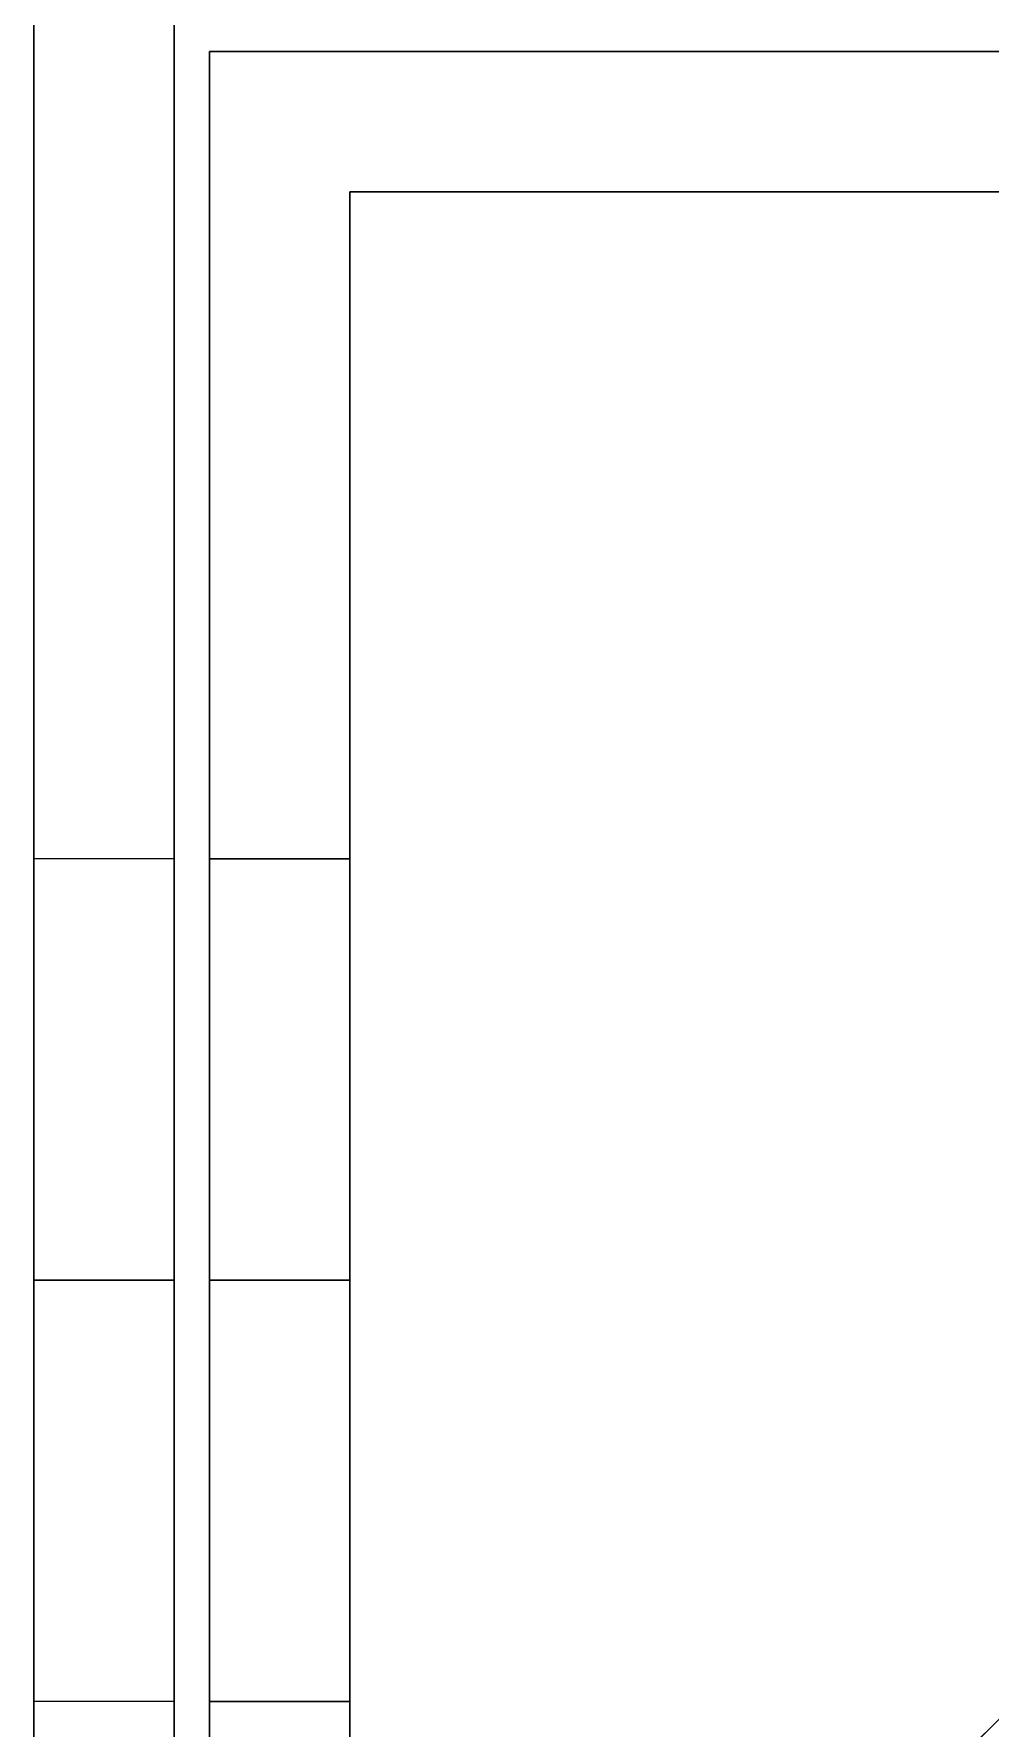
# Model space of a CAD drawing. Header units: millimetres. Extents: x -6529 to 809, y -8611 to 207.
# Drawn here: x -506.97 to -493.35, y -4997.58 to -4973.46 of the extents above; entities that cross this region are included whole.
import ezdxf

# ---------------------------------------------------------------- set-up
doc = ezdxf.new("R2010")
doc.units = ezdxf.units.MM
doc.header["$MEASUREMENT"] = 0
for name, color, linetype, true_color in [('gaten', 7, 'Continuous', 0x42ff2c), ('gaten$11mm', 7, 'Continuous', 0xff6a35), ('staal', 5, 'Continuous', 0x0000ff)]:
    doc.layers.add(name, color=color, linetype=linetype, true_color=true_color)

msp = doc.modelspace()

# ---------------------------------------------------------------- linework, layer by layer
at = {"layer": 'gaten'}
for p, q in [((-506.974, -4991.207, 1276), (-506.974, -4991.207, 1258)), ((-506.974, -4991.207, 1258), (-506.974, -4991.207, 1108)), ((-506.974, -4991.207, 1108), (-506.974, -4991.207, 958)), ((-506.974, -4991.207, 958), (-506.974, -4991.207, 808)), ((-506.974, -4991.207, 808), (-506.974, -4991.207, 658))]:
    msp.add_line(p, q, dxfattribs=at)
at = {"layer": 'gaten', "extrusion": (1, 0, 0)}
for centre in [(-4991.207, 1145.5, -506.974), (-4991.207, 1220.5, -506.974), (-4991.207, 995.5, -506.974), (-4991.207, 1070.5, -506.974), (-4991.207, 845.5, -506.974), (-4991.207, 920.5, -506.974), (-4991.207, 695.5, -506.974), (-4991.207, 770.5, -506.974)]:
    msp.add_circle(centre, 5, dxfattribs=at)
at = {"layer": 'gaten$11mm'}
msp.add_line((-506.974, -4991.707, 58), (-506.974, -4991.707, 40), dxfattribs=at)
at = {"layer": 'gaten$11mm', "extrusion": (1, 0, 0)}
for centre in [(-4991.207, 545.5, -506.974), (-4991.207, 620.5, -506.974), (-4991.207, 395.5, -506.974), (-4991.207, 470.5, -506.974), (-4991.207, 245.5, -506.974), (-4991.207, 320.5, -506.974), (-4991.207, 170.5, -506.974), (-4991.207, 95.5, -506.974)]:
    msp.add_circle(centre, 5.5, dxfattribs=at)
at = {"layer": 'staal'}
for p, q in [((-466.974, -4971.207), (-506.974, -5011.207, 40)), ((-506.974, -5011.207), (-466.974, -4971.207)), ((-506.974, -5011.207), (-466.974, -4971.207)), ((-506.974, -5011.207, 1276), (-466.974, -4971.207, 1276)), ((-504.974, -4985.207, 1145.5), (-506.974, -4985.207, 1145.5)), ((-504.974, -4985.207, 1220.5), (-506.974, -4985.207, 1220.5)), ((-504.974, -4985.207, 995.5), (-506.974, -4985.207, 995.5)), ((-504.974, -4985.207, 1070.5), (-506.974, -4985.207, 1070.5)), ((-504.974, -4985.207, 845.5), (-506.974, -4985.207, 845.5)), ((-504.974, -4985.207, 920.5), (-506.974, -4985.207, 920.5)), ((-504.974, -4985.207, 770.5), (-506.974, -4985.207, 770.5)), ((-504.974, -4985.207, 695.5), (-506.974, -4985.207, 695.5)), ((-504.974, -4985.207, 95.5), (-506.974, -4985.207, 95.5)), ((-504.974, -4985.207, 170.5), (-506.974, -4985.207, 170.5)), ((-504.974, -4985.207, 320.5), (-506.974, -4985.207, 320.5)), ((-504.974, -4985.207, 245.5), (-506.974, -4985.207, 245.5)), ((-504.974, -4985.207, 470.5), (-506.974, -4985.207, 470.5)), ((-504.974, -4985.207, 395.5), (-506.974, -4985.207, 395.5)), ((-504.974, -4985.207, 620.5), (-506.974, -4985.207, 620.5)), ((-504.974, -4985.207, 545.5), (-506.974, -4985.207, 545.5)), ((-504.474, -4985.207, 95.5), (-502.474, -4985.207, 95.5)), ((-504.474, -4985.207, 170.5), (-502.474, -4985.207, 170.5)), ((-502.474, -4985.207, 1220.5), (-504.474, -4985.207, 1220.5)), ((-502.474, -4985.207, 1145.5), (-504.474, -4985.207, 1145.5)), ((-502.474, -4985.207, 1371.5), (-504.474, -4985.207, 1371.5)), ((-502.474, -4985.207, 1446.5), (-504.474, -4985.207, 1446.5)), ((-506.974, -4991.207, 40), (-504.974, -4991.207, 40)), ((-506.974, -4991.207, 1276), (-504.974, -4991.207, 1276)), ((-504.974, -4991.207, 1139.5), (-506.974, -4991.207, 1139.5)), ((-504.974, -4991.207, 1151.5), (-506.974, -4991.207, 1151.5)), ((-504.974, -4991.207, 1214.5), (-506.974, -4991.207, 1214.5)), ((-504.974, -4991.207, 1226.5), (-506.974, -4991.207, 1226.5)), ((-504.974, -4991.207, 989.5), (-506.974, -4991.207, 989.5)), ((-504.974, -4991.207, 1001.5), (-506.974, -4991.207, 1001.5)), ((-504.974, -4991.207, 1064.5), (-506.974, -4991.207, 1064.5)), ((-504.974, -4991.207, 1076.5), (-506.974, -4991.207, 1076.5)), ((-504.974, -4991.207, 839.5), (-506.974, -4991.207, 839.5)), ((-504.974, -4991.207, 851.5), (-506.974, -4991.207, 851.5)), ((-504.974, -4991.207, 914.5), (-506.974, -4991.207, 914.5)), ((-504.974, -4991.207, 926.5), (-506.974, -4991.207, 926.5)), ((-504.974, -4991.207, 764.5), (-506.974, -4991.207, 764.5)), ((-504.974, -4991.207, 776.5), (-506.974, -4991.207, 776.5)), ((-504.974, -4991.207, 689.5), (-506.974, -4991.207, 689.5)), ((-504.974, -4991.207, 701.5), (-506.974, -4991.207, 701.5)), ((-504.974, -4991.207, 89.5), (-506.974, -4991.207, 89.5)), ((-504.974, -4991.207, 101.5), (-506.974, -4991.207, 101.5)), ((-504.974, -4991.207, 164.5), (-506.974, -4991.207, 164.5)), ((-504.974, -4991.207, 176.5), (-506.974, -4991.207, 176.5)), ((-504.974, -4991.207, 314.5), (-506.974, -4991.207, 314.5)), ((-504.974, -4991.207, 326.5), (-506.974, -4991.207, 326.5)), ((-504.974, -4991.207, 239.5), (-506.974, -4991.207, 239.5)), ((-504.974, -4991.207, 251.5), (-506.974, -4991.207, 251.5)), ((-504.974, -4991.207, 464.5), (-506.974, -4991.207, 464.5)), ((-504.974, -4991.207, 476.5), (-506.974, -4991.207, 476.5)), ((-504.974, -4991.207, 389.5), (-506.974, -4991.207, 389.5)), ((-504.974, -4991.207, 401.5), (-506.974, -4991.207, 401.5)), ((-504.974, -4991.207, 614.5), (-506.974, -4991.207, 614.5)), ((-504.974, -4991.207, 626.5), (-506.974, -4991.207, 626.5)), ((-504.974, -4991.207, 539.5), (-506.974, -4991.207, 539.5)), ((-504.974, -4991.207, 551.5), (-506.974, -4991.207, 551.5)), ((-504.474, -4991.207, 40), (-502.474, -4991.207, 40)), ((-504.474, -4991.207, 208), (-502.474, -4991.207, 208)), ((-504.474, -4991.207, 101.5), (-502.474, -4991.207, 101.5)), ((-504.474, -4991.207, 89.5), (-502.474, -4991.207, 89.5)), ((-504.474, -4991.207, 176.5), (-502.474, -4991.207, 176.5)), ((-504.474, -4991.207, 164.5), (-502.474, -4991.207, 164.5)), ((-502.474, -4991.207, 1276), (-504.474, -4991.207, 1276)), ((-502.474, -4991.207, 1108), (-504.474, -4991.207, 1108)), ((-502.474, -4991.207, 1214.5), (-504.474, -4991.207, 1214.5)), ((-502.474, -4991.207, 1226.5), (-504.474, -4991.207, 1226.5)), ((-502.474, -4991.207, 1139.5), (-504.474, -4991.207, 1139.5)), ((-502.474, -4991.207, 1151.5), (-504.474, -4991.207, 1151.5)), ((-502.474, -4991.207, 1316), (-504.474, -4991.207, 1316)), ((-502.474, -4991.207, 1484), (-504.474, -4991.207, 1484)), ((-502.474, -4991.207, 1377.5), (-504.474, -4991.207, 1377.5)), ((-502.474, -4991.207, 1365.5), (-504.474, -4991.207, 1365.5)), ((-502.474, -4991.207, 1452.5), (-504.474, -4991.207, 1452.5)), ((-502.474, -4991.207, 1440.5), (-504.474, -4991.207, 1440.5)), ((-504.974, -4997.207, 1145.5), (-506.974, -4997.207, 1145.5)), ((-504.974, -4997.207, 1220.5), (-506.974, -4997.207, 1220.5)), ((-504.974, -4997.207, 995.5), (-506.974, -4997.207, 995.5)), ((-504.974, -4997.207, 1070.5), (-506.974, -4997.207, 1070.5)), ((-504.974, -4997.207, 845.5), (-506.974, -4997.207, 845.5)), ((-504.974, -4997.207, 920.5), (-506.974, -4997.207, 920.5)), ((-504.974, -4997.207, 770.5), (-506.974, -4997.207, 770.5)), ((-504.974, -4997.207, 695.5), (-506.974, -4997.207, 695.5)), ((-504.974, -4997.207, 95.5), (-506.974, -4997.207, 95.5)), ((-504.974, -4997.207, 170.5), (-506.974, -4997.207, 170.5)), ((-504.974, -4997.207, 320.5), (-506.974, -4997.207, 320.5)), ((-504.974, -4997.207, 245.5), (-506.974, -4997.207, 245.5)), ((-504.974, -4997.207, 470.5), (-506.974, -4997.207, 470.5)), ((-504.974, -4997.207, 395.5), (-506.974, -4997.207, 395.5)), ((-504.974, -4997.207, 620.5), (-506.974, -4997.207, 620.5)), ((-504.974, -4997.207, 545.5), (-506.974, -4997.207, 545.5)), ((-504.474, -4997.207, 95.5), (-502.474, -4997.207, 95.5)), ((-504.474, -4997.207, 170.5), (-502.474, -4997.207, 170.5)), ((-502.474, -4997.207, 1220.5), (-504.474, -4997.207, 1220.5)), ((-502.474, -4997.207, 1145.5), (-504.474, -4997.207, 1145.5)), ((-502.474, -4997.207, 1371.5), (-504.474, -4997.207, 1371.5)), ((-502.474, -4997.207, 1446.5), (-504.474, -4997.207, 1446.5))]:
    msp.add_line(p, q, dxfattribs=at)
msp.add_lwpolyline([(-506.974, -3695.207), (809.026, -3695.207), (809.026, -5011.207), (-506.974, -5011.207)], close=True, dxfattribs=at)
for points in [[(-506.974, -3695.207), (-506.974, -4353.207), (-506.974, -5011.207)], [(-506.974, -3695.207, 40), (-506.974, -4353.207, 40), (-506.974, -5011.207, 40)], [(-506.974, -3695.207, 1276), (-506.974, -4353.207, 1276), (-506.974, -5011.207, 1276)], [(-506.974, -3695.207, 1316), (-506.974, -4353.207, 1316), (-506.974, -5011.207, 1316)], [(-504.974, -3697.207, 38), (-504.974, -4353.207, 38), (-504.974, -5009.207, 38)], [(-504.974, -3697.207, 2), (-504.974, -4353.207, 2), (-504.974, -5009.207, 2)], [(-504.974, -3697.207, 1314), (-504.974, -4353.207, 1314), (-504.974, -5009.207, 1314)], [(-504.974, -3697.207, 1278), (-504.974, -4353.207, 1278), (-504.974, -5009.207, 1278)], [(-506.974, -4921.707, 20), (-506.974, -4966.457, 20), (-506.974, -5011.207, 20)], [(-506.974, -4921.707, 1296), (-506.974, -4966.457, 1296), (-506.974, -5011.207, 1296)], [(-504.974, -4921.707, 20), (-504.974, -4965.457, 20), (-504.974, -5009.207, 20)], [(-504.974, -4921.707, 1296), (-504.974, -4965.457, 1296), (-504.974, -5009.207, 1296)], [(-506.974, -5011.207, 40), (-486.974, -4991.207, 40), (-466.974, -4971.207, 40)], [(-506.974, -5011.207, 40), (-486.974, -4991.207, 40), (-466.974, -4971.207, 40)], [(-506.974, -4971.207, 40), (-506.974, -4991.207, 40), (-506.974, -5011.207, 40)], [(-506.974, -4971.207, 1276), (-506.974, -4991.207, 1276), (-506.974, -5011.207, 1276)], [(-506.974, -4971.207, 658), (-506.974, -4991.207, 658), (-506.974, -5011.207, 658)], [(-506.974, -5011.207, 1276), (-486.974, -4991.207, 1276), (-466.974, -4971.207, 1276)], [(-466.974, -4971.207, 1316), (-486.974, -4991.207, 1316), (-506.974, -5011.207, 1316)], [(-506.974, -5011.207, 1316), (-486.974, -4991.207, 1316), (-466.974, -4971.207, 1316)], [(-468.974, -4973.207, 38), (-486.974, -4991.207, 38), (-504.974, -5009.207, 38)], [(-504.974, -5009.207, 2), (-486.974, -4991.207, 2), (-468.974, -4973.207, 2)], [(-468.974, -4973.207, 38), (-486.974, -4991.207, 38), (-504.974, -5009.207, 38)], [(-504.974, -5009.207, 2), (-486.974, -4991.207, 2), (-468.974, -4973.207, 2)], [(-504.974, -5009.207, 40), (-504.974, -4991.207, 40), (-504.974, -4973.207, 40)], [(-504.974, -5009.207, 1276), (-504.974, -4991.207, 1276), (-504.974, -4973.207, 1276)], [(-504.974, -5009.207, 658), (-504.974, -4991.207, 658), (-504.974, -4973.207, 658)], [(-504.974, -5009.207, 1314), (-486.974, -4991.207, 1314), (-468.974, -4973.207, 1314)], [(-468.974, -4973.207, 1278), (-486.974, -4991.207, 1278), (-504.974, -5009.207, 1278)], [(-468.974, -4973.207, 1314), (-486.974, -4991.207, 1314), (-504.974, -5009.207, 1314)], [(-504.974, -5009.207, 1278), (-486.974, -4991.207, 1278), (-468.974, -4973.207, 1278)], [(-469.474, -4973.707, 40), (-486.974, -4973.707, 40), (-504.474, -4973.707, 40)], [(-504.474, -4973.707, 40), (-504.474, -4973.707, 124), (-504.474, -4973.707, 208)], [(-469.474, -4973.707, 208), (-486.974, -4973.707, 208), (-504.474, -4973.707, 208)], [(-504.474, -4973.707, 40), (-504.474, -4991.207, 40), (-504.474, -5008.707, 40)], [(-504.474, -4973.707, 208), (-504.474, -4991.207, 208), (-504.474, -5008.707, 208)], [(-469.474, -4973.707, 124), (-486.974, -4973.707, 124), (-504.474, -4973.707, 124)], [(-504.474, -4973.707, 124), (-504.474, -4991.207, 124), (-504.474, -5008.707, 124)], [(-504.474, -5008.707, 1276), (-504.474, -4991.207, 1276), (-504.474, -4973.707, 1276)], [(-504.474, -4973.707, 1276), (-504.474, -4973.707, 1192), (-504.474, -4973.707, 1108)], [(-504.474, -5008.707, 1108), (-504.474, -4991.207, 1108), (-504.474, -4973.707, 1108)], [(-504.474, -4973.707, 1276), (-486.974, -4973.707, 1276), (-469.474, -4973.707, 1276)], [(-504.474, -4973.707, 1108), (-486.974, -4973.707, 1108), (-469.474, -4973.707, 1108)], [(-504.474, -5008.707, 1192), (-504.474, -4991.207, 1192), (-504.474, -4973.707, 1192)], [(-504.474, -4973.707, 1192), (-486.974, -4973.707, 1192), (-469.474, -4973.707, 1192)], [(-504.474, -5008.707, 1316), (-504.474, -4991.207, 1316), (-504.474, -4973.707, 1316)], [(-504.474, -4973.707, 1316), (-504.474, -4973.707, 1400), (-504.474, -4973.707, 1484)], [(-504.474, -5008.707, 1484), (-504.474, -4991.207, 1484), (-504.474, -4973.707, 1484)], [(-504.474, -4973.707, 1316), (-486.974, -4973.707, 1316), (-469.474, -4973.707, 1316)], [(-504.474, -4973.707, 1484), (-486.974, -4973.707, 1484), (-469.474, -4973.707, 1484)], [(-504.474, -5008.707, 1400), (-504.474, -4991.207, 1400), (-504.474, -4973.707, 1400)], [(-504.474, -4973.707, 1400), (-486.974, -4973.707, 1400), (-469.474, -4973.707, 1400)], [(-502.474, -5006.707, 40), (-502.474, -4991.207, 40), (-502.474, -4975.707, 40)], [(-502.474, -4975.707, 40), (-502.474, -4975.707, 124), (-502.474, -4975.707, 208)], [(-502.474, -5006.707, 208), (-502.474, -4991.207, 208), (-502.474, -4975.707, 208)], [(-502.474, -4975.707, 40), (-486.974, -4975.707, 40), (-471.474, -4975.707, 40)], [(-502.474, -4975.707, 208), (-486.974, -4975.707, 208), (-471.474, -4975.707, 208)], [(-502.474, -5006.707, 124), (-502.474, -4991.207, 124), (-502.474, -4975.707, 124)], [(-502.474, -4975.707, 124), (-486.974, -4975.707, 124), (-471.474, -4975.707, 124)], [(-471.474, -4975.707, 1276), (-486.974, -4975.707, 1276), (-502.474, -4975.707, 1276)], [(-502.474, -4975.707, 1276), (-502.474, -4975.707, 1192), (-502.474, -4975.707, 1108)], [(-471.474, -4975.707, 1108), (-486.974, -4975.707, 1108), (-502.474, -4975.707, 1108)], [(-502.474, -4975.707, 1276), (-502.474, -4991.207, 1276), (-502.474, -5006.707, 1276)], [(-502.474, -4975.707, 1108), (-502.474, -4991.207, 1108), (-502.474, -5006.707, 1108)], [(-471.474, -4975.707, 1192), (-486.974, -4975.707, 1192), (-502.474, -4975.707, 1192)], [(-502.474, -4975.707, 1192), (-502.474, -4991.207, 1192), (-502.474, -5006.707, 1192)], [(-471.474, -4975.707, 1316), (-486.974, -4975.707, 1316), (-502.474, -4975.707, 1316)], [(-502.474, -4975.707, 1316), (-502.474, -4975.707, 1400), (-502.474, -4975.707, 1484)], [(-471.474, -4975.707, 1484), (-486.974, -4975.707, 1484), (-502.474, -4975.707, 1484)], [(-502.474, -4975.707, 1316), (-502.474, -4991.207, 1316), (-502.474, -5006.707, 1316)], [(-502.474, -4975.707, 1484), (-502.474, -4991.207, 1484), (-502.474, -5006.707, 1484)], [(-471.474, -4975.707, 1400), (-486.974, -4975.707, 1400), (-502.474, -4975.707, 1400)], [(-502.474, -4975.707, 1400), (-502.474, -4991.207, 1400), (-502.474, -5006.707, 1400)], [(-506.974, -4991.207, 40), (-506.974, -4991.207, 64.75), (-506.974, -4991.207, 89.5)], [(-506.974, -4991.207, 101.5), (-506.974, -4991.207, 133), (-506.974, -4991.207, 164.5)], [(-506.974, -4991.207, 176.5), (-506.974, -4991.207, 208), (-506.974, -4991.207, 239.5)], [(-506.974, -4991.207, 251.5), (-506.974, -4991.207, 283), (-506.974, -4991.207, 314.5)], [(-506.974, -4991.207, 326.5), (-506.974, -4991.207, 358), (-506.974, -4991.207, 389.5)], [(-506.974, -4991.207, 401.5), (-506.974, -4991.207, 433), (-506.974, -4991.207, 464.5)], [(-506.974, -4991.207, 476.5), (-506.974, -4991.207, 508), (-506.974, -4991.207, 539.5)], [(-506.974, -4991.207, 551.5), (-506.974, -4991.207, 583), (-506.974, -4991.207, 614.5)], [(-506.974, -4991.207, 626.5), (-506.974, -4991.207, 658), (-506.974, -4991.207, 689.5)], [(-506.974, -4991.207, 701.5), (-506.974, -4991.207, 733), (-506.974, -4991.207, 764.5)], [(-506.974, -4991.207, 776.5), (-506.974, -4991.207, 808), (-506.974, -4991.207, 839.5)], [(-506.974, -4991.207, 851.5), (-506.974, -4991.207, 883), (-506.974, -4991.207, 914.5)], [(-506.974, -4991.207, 926.5), (-506.974, -4991.207, 958), (-506.974, -4991.207, 989.5)], [(-506.974, -4991.207, 1001.5), (-506.974, -4991.207, 1033), (-506.974, -4991.207, 1064.5)], [(-506.974, -4991.207, 1076.5), (-506.974, -4991.207, 1108), (-506.974, -4991.207, 1139.5)], [(-506.974, -4991.207, 1151.5), (-506.974, -4991.207, 1183), (-506.974, -4991.207, 1214.5)], [(-506.974, -4991.207, 1226.5), (-506.974, -4991.207, 1251.25), (-506.974, -4991.207, 1276)], [(-504.974, -4991.207, 40), (-504.974, -4991.207, 64.75), (-504.974, -4991.207, 89.5)], [(-504.974, -4991.207, 101.5), (-504.974, -4991.207, 133), (-504.974, -4991.207, 164.5)], [(-504.974, -4991.207, 176.5), (-504.974, -4991.207, 208), (-504.974, -4991.207, 239.5)], [(-504.974, -4991.207, 251.5), (-504.974, -4991.207, 283), (-504.974, -4991.207, 314.5)], [(-504.974, -4991.207, 326.5), (-504.974, -4991.207, 358), (-504.974, -4991.207, 389.5)], [(-504.974, -4991.207, 401.5), (-504.974, -4991.207, 433), (-504.974, -4991.207, 464.5)], [(-504.974, -4991.207, 476.5), (-504.974, -4991.207, 508), (-504.974, -4991.207, 539.5)], [(-504.974, -4991.207, 551.5), (-504.974, -4991.207, 583), (-504.974, -4991.207, 614.5)], [(-504.974, -4991.207, 626.5), (-504.974, -4991.207, 658), (-504.974, -4991.207, 689.5)], [(-504.974, -4991.207, 701.5), (-504.974, -4991.207, 733), (-504.974, -4991.207, 764.5)], [(-504.974, -4991.207, 776.5), (-504.974, -4991.207, 808), (-504.974, -4991.207, 839.5)], [(-504.974, -4991.207, 851.5), (-504.974, -4991.207, 883), (-504.974, -4991.207, 914.5)], [(-504.974, -4991.207, 926.5), (-504.974, -4991.207, 958), (-504.974, -4991.207, 989.5)], [(-504.974, -4991.207, 1001.5), (-504.974, -4991.207, 1033), (-504.974, -4991.207, 1064.5)], [(-504.974, -4991.207, 1076.5), (-504.974, -4991.207, 1108), (-504.974, -4991.207, 1139.5)], [(-504.974, -4991.207, 1151.5), (-504.974, -4991.207, 1183), (-504.974, -4991.207, 1214.5)], [(-504.974, -4991.207, 1226.5), (-504.974, -4991.207, 1251.25), (-504.974, -4991.207, 1276)], [(-504.474, -4991.207, 40), (-504.474, -4991.207, 64.75), (-504.474, -4991.207, 89.5)], [(-504.474, -4991.207, 101.5), (-504.474, -4991.207, 133), (-504.474, -4991.207, 164.5)], [(-504.474, -4991.207, 176.5), (-504.474, -4991.207, 192.25), (-504.474, -4991.207, 208)], [(-504.474, -4991.207, 1276), (-504.474, -4991.207, 1251.25), (-504.474, -4991.207, 1226.5)], [(-504.474, -4991.207, 1214.5), (-504.474, -4991.207, 1183), (-504.474, -4991.207, 1151.5)], [(-504.474, -4991.207, 1139.5), (-504.474, -4991.207, 1123.75), (-504.474, -4991.207, 1108)], [(-504.474, -4991.207, 1316), (-504.474, -4991.207, 1340.75), (-504.474, -4991.207, 1365.5)], [(-504.474, -4991.207, 1377.5), (-504.474, -4991.207, 1409), (-504.474, -4991.207, 1440.5)], [(-504.474, -4991.207, 1452.5), (-504.474, -4991.207, 1468.25), (-504.474, -4991.207, 1484)], [(-502.474, -4991.207, 40), (-502.474, -4991.207, 64.75), (-502.474, -4991.207, 89.5)], [(-502.474, -4991.207, 101.5), (-502.474, -4991.207, 133), (-502.474, -4991.207, 164.5)], [(-502.474, -4991.207, 176.5), (-502.474, -4991.207, 192.25), (-502.474, -4991.207, 208)], [(-502.474, -4991.207, 1276), (-502.474, -4991.207, 1251.25), (-502.474, -4991.207, 1226.5)], [(-502.474, -4991.207, 1214.5), (-502.474, -4991.207, 1183), (-502.474, -4991.207, 1151.5)], [(-502.474, -4991.207, 1139.5), (-502.474, -4991.207, 1123.75), (-502.474, -4991.207, 1108)], [(-502.474, -4991.207, 1316), (-502.474, -4991.207, 1340.75), (-502.474, -4991.207, 1365.5)], [(-502.474, -4991.207, 1377.5), (-502.474, -4991.207, 1409), (-502.474, -4991.207, 1440.5)], [(-502.474, -4991.207, 1452.5), (-502.474, -4991.207, 1468.25), (-502.474, -4991.207, 1484)]]:
    msp.add_open_spline(points, degree=2, dxfattribs=at)
for points, weights, knots in [([(-506.974, -4985.207, 1145.5), (-506.974, -4985.207, 1151.5), (-506.974, -4991.207, 1151.5), (-506.974, -4997.207, 1151.5), (-506.974, -4997.207, 1145.5), (-506.974, -4997.207, 1139.5), (-506.974, -4991.207, 1139.5), (-506.974, -4985.207, 1139.5), (-506.974, -4985.207, 1145.5)], [1, 0.707106781187, 1, 0.707106781187, 1, 0.707106781187, 1, 0.707106781187, 1], [0, 0, 0, 7.853982, 7.853982, 15.707963, 15.707963, 23.561945, 23.561945, 31.415927, 31.415927, 31.415927]), ([(-506.974, -4985.207, 1220.5), (-506.974, -4985.207, 1226.5), (-506.974, -4991.207, 1226.5), (-506.974, -4997.207, 1226.5), (-506.974, -4997.207, 1220.5), (-506.974, -4997.207, 1214.5), (-506.974, -4991.207, 1214.5), (-506.974, -4985.207, 1214.5), (-506.974, -4985.207, 1220.5)], [1, 0.707106781187, 1, 0.707106781187, 1, 0.707106781187, 1, 0.707106781187, 1], [0, 0, 0, 7.853982, 7.853982, 15.707963, 15.707963, 23.561945, 23.561945, 31.415927, 31.415927, 31.415927]), ([(-506.974, -4985.207, 995.5), (-506.974, -4985.207, 1001.5), (-506.974, -4991.207, 1001.5), (-506.974, -4997.207, 1001.5), (-506.974, -4997.207, 995.5), (-506.974, -4997.207, 989.5), (-506.974, -4991.207, 989.5), (-506.974, -4985.207, 989.5), (-506.974, -4985.207, 995.5)], [1, 0.707106781187, 1, 0.707106781187, 1, 0.707106781187, 1, 0.707106781187, 1], [0, 0, 0, 7.853982, 7.853982, 15.707963, 15.707963, 23.561945, 23.561945, 31.415927, 31.415927, 31.415927]), ([(-506.974, -4985.207, 1070.5), (-506.974, -4985.207, 1076.5), (-506.974, -4991.207, 1076.5), (-506.974, -4997.207, 1076.5), (-506.974, -4997.207, 1070.5), (-506.974, -4997.207, 1064.5), (-506.974, -4991.207, 1064.5), (-506.974, -4985.207, 1064.5), (-506.974, -4985.207, 1070.5)], [1, 0.707106781187, 1, 0.707106781187, 1, 0.707106781187, 1, 0.707106781187, 1], [0, 0, 0, 7.853982, 7.853982, 15.707963, 15.707963, 23.561945, 23.561945, 31.415927, 31.415927, 31.415927]), ([(-506.974, -4985.207, 845.5), (-506.974, -4985.207, 851.5), (-506.974, -4991.207, 851.5), (-506.974, -4997.207, 851.5), (-506.974, -4997.207, 845.5), (-506.974, -4997.207, 839.5), (-506.974, -4991.207, 839.5), (-506.974, -4985.207, 839.5), (-506.974, -4985.207, 845.5)], [0.999999860338, 0.707106851018, 1, 0.707106781187, 1, 0.707106781187, 1, 0.707106781187, 1], [0, 0, 0, 7.85398, 7.85398, 15.707962, 15.707962, 23.561944, 23.561944, 31.415927, 31.415927, 31.415927]), ([(-506.974, -4985.207, 920.5), (-506.974, -4985.207, 926.5), (-506.974, -4991.207, 926.5), (-506.974, -4997.207, 926.5), (-506.974, -4997.207, 920.5), (-506.974, -4997.207, 914.5), (-506.974, -4991.207, 914.5), (-506.974, -4985.207, 914.5), (-506.974, -4985.207, 920.5)], [1, 0.707106781187, 1, 0.707106781187, 1, 0.707106781187, 1, 0.707106781187, 1], [0, 0, 0, 7.853982, 7.853982, 15.707963, 15.707963, 23.561945, 23.561945, 31.415927, 31.415927, 31.415927]), ([(-506.974, -4985.207, 770.5), (-506.974, -4985.207, 776.5), (-506.974, -4991.207, 776.5), (-506.974, -4997.207, 776.5), (-506.974, -4997.207, 770.5), (-506.974, -4997.207, 764.5), (-506.974, -4991.207, 764.5), (-506.974, -4985.207, 764.5), (-506.974, -4985.207, 770.5)], [1, 0.707106781187, 1, 0.707106781187, 1, 0.707106781187, 1, 0.707106781187, 1], [0, 0, 0, 7.853982, 7.853982, 15.707963, 15.707963, 23.561945, 23.561945, 31.415927, 31.415927, 31.415927]), ([(-506.974, -4985.207, 695.5), (-506.974, -4985.207, 701.5), (-506.974, -4991.207, 701.5), (-506.974, -4997.207, 701.5), (-506.974, -4997.207, 695.5), (-506.974, -4997.207, 689.5), (-506.974, -4991.207, 689.5), (-506.974, -4985.207, 689.5), (-506.974, -4985.207, 695.5)], [1, 0.707106781187, 1, 0.707106781187, 1, 0.707106781187, 1, 0.707106781187, 1], [0, 0, 0, 7.853982, 7.853982, 15.707963, 15.707963, 23.561945, 23.561945, 31.415927, 31.415927, 31.415927]), ([(-506.974, -4985.207, 95.5), (-506.974, -4985.207, 101.5), (-506.974, -4991.207, 101.5), (-506.974, -4997.207, 101.5), (-506.974, -4997.207, 95.5), (-506.974, -4997.207, 89.5), (-506.974, -4991.207, 89.5), (-506.974, -4985.207, 89.5), (-506.974, -4985.207, 95.5)], [1, 0.707106781187, 1, 0.707106781187, 1, 0.707106781187, 1, 0.707106781187, 1], [0, 0, 0, 7.853982, 7.853982, 15.707963, 15.707963, 23.561945, 23.561945, 31.415927, 31.415927, 31.415927]), ([(-506.974, -4985.207, 170.5), (-506.974, -4985.207, 176.5), (-506.974, -4991.207, 176.5), (-506.974, -4997.207, 176.5), (-506.974, -4997.207, 170.5), (-506.974, -4997.207, 164.5), (-506.974, -4991.207, 164.5), (-506.974, -4985.207, 164.5), (-506.974, -4985.207, 170.5)], [1, 0.707106781187, 1, 0.707106781187, 1, 0.707106781187, 1, 0.707106781187, 1], [0, 0, 0, 7.853982, 7.853982, 15.707963, 15.707963, 23.561945, 23.561945, 31.415927, 31.415927, 31.415927]), ([(-506.974, -4985.207, 320.5), (-506.974, -4985.207, 326.5), (-506.974, -4991.207, 326.5), (-506.974, -4997.207, 326.5), (-506.974, -4997.207, 320.5), (-506.974, -4997.207, 314.5), (-506.974, -4991.207, 314.5), (-506.974, -4985.207, 314.5), (-506.974, -4985.207, 320.5)], [1, 0.707106781187, 1, 0.707106781187, 1, 0.707106781187, 1, 0.707106781187, 1], [0, 0, 0, 7.853982, 7.853982, 15.707963, 15.707963, 23.561945, 23.561945, 31.415927, 31.415927, 31.415927]), ([(-506.974, -4985.207, 245.5), (-506.974, -4985.207, 251.5), (-506.974, -4991.207, 251.5), (-506.974, -4997.207, 251.5), (-506.974, -4997.207, 245.5), (-506.974, -4997.207, 239.5), (-506.974, -4991.207, 239.5), (-506.974, -4985.207, 239.5), (-506.974, -4985.207, 245.5)], [0.999999860338, 0.707106851018, 1, 0.707106781187, 1, 0.707106781187, 1, 0.707106781187, 1], [0, 0, 0, 7.85398, 7.85398, 15.707962, 15.707962, 23.561944, 23.561944, 31.415927, 31.415927, 31.415927]), ([(-506.974, -4985.207, 470.5), (-506.974, -4985.207, 476.5), (-506.974, -4991.207, 476.5), (-506.974, -4997.207, 476.5), (-506.974, -4997.207, 470.5), (-506.974, -4997.207, 464.5), (-506.974, -4991.207, 464.5), (-506.974, -4985.207, 464.5), (-506.974, -4985.207, 470.5)], [0.999999860338, 0.707106851018, 1, 0.707106781187, 1, 0.707106781187, 1, 0.707106781187, 1], [0, 0, 0, 7.85398, 7.85398, 15.707962, 15.707962, 23.561944, 23.561944, 31.415927, 31.415927, 31.415927]), ([(-506.974, -4985.207, 395.5), (-506.974, -4985.207, 401.5), (-506.974, -4991.207, 401.5), (-506.974, -4997.207, 401.5), (-506.974, -4997.207, 395.5), (-506.974, -4997.207, 389.5), (-506.974, -4991.207, 389.5), (-506.974, -4985.207, 389.5), (-506.974, -4985.207, 395.5)], [1, 0.707106781187, 1, 0.707106781187, 1, 0.707106781187, 1, 0.707106781187, 1], [0, 0, 0, 7.853982, 7.853982, 15.707963, 15.707963, 23.561945, 23.561945, 31.415927, 31.415927, 31.415927]), ([(-506.974, -4985.207, 620.5), (-506.974, -4985.207, 626.5), (-506.974, -4991.207, 626.5), (-506.974, -4997.207, 626.5), (-506.974, -4997.207, 620.5), (-506.974, -4997.207, 614.5), (-506.974, -4991.207, 614.5), (-506.974, -4985.207, 614.5), (-506.974, -4985.207, 620.5)], [1, 0.707106781187, 1, 0.707106781187, 1, 0.707106781187, 1, 0.707106781187, 1], [0, 0, 0, 7.853982, 7.853982, 15.707963, 15.707963, 23.561945, 23.561945, 31.415927, 31.415927, 31.415927]), ([(-506.974, -4985.207, 545.5), (-506.974, -4985.207, 551.5), (-506.974, -4991.207, 551.5), (-506.974, -4997.207, 551.5), (-506.974, -4997.207, 545.5), (-506.974, -4997.207, 539.5), (-506.974, -4991.207, 539.5), (-506.974, -4985.207, 539.5), (-506.974, -4985.207, 545.5)], [1, 0.707106781187, 1, 0.707106781187, 1, 0.707106781187, 1, 0.707106781187, 1], [0, 0, 0, 7.853982, 7.853982, 15.707963, 15.707963, 23.561945, 23.561945, 31.415927, 31.415927, 31.415927]), ([(-506.974, -4985.207, 95.5), (-506.974, -4985.207, 89.5), (-506.974, -4991.207, 89.5), (-506.974, -4997.207, 89.5), (-506.974, -4997.207, 95.5)], [1, 0.707106781187, 1, 0.707106781187, 1], [-31.415927, -31.415927, -31.415927, -23.561945, -23.561945, -15.707963, -15.707963, -15.707963]), ([(-506.974, -4985.207, 170.5), (-506.974, -4985.207, 164.5), (-506.974, -4991.207, 164.5), (-506.974, -4997.207, 164.5), (-506.974, -4997.207, 170.5)], [1, 0.707106781187, 1, 0.707106781187, 1], [-31.415927, -31.415927, -31.415927, -23.561945, -23.561945, -15.707963, -15.707963, -15.707963]), ([(-506.974, -4985.207, 320.5), (-506.974, -4985.207, 314.5), (-506.974, -4991.207, 314.5), (-506.974, -4997.207, 314.5), (-506.974, -4997.207, 320.5)], [1, 0.707106781187, 1, 0.707106781187, 1], [-31.415927, -31.415927, -31.415927, -23.561945, -23.561945, -15.707963, -15.707963, -15.707963]), ([(-506.974, -4985.207, 245.5), (-506.974, -4985.207, 239.5), (-506.974, -4991.207, 239.5), (-506.974, -4997.207, 239.5), (-506.974, -4997.207, 245.5)], [1, 0.707106781187, 1, 0.707106781187, 1], [-31.415927, -31.415927, -31.415927, -23.561945, -23.561945, -15.707963, -15.707963, -15.707963]), ([(-506.974, -4985.207, 470.5), (-506.974, -4985.207, 464.5), (-506.974, -4991.207, 464.5), (-506.974, -4997.207, 464.5), (-506.974, -4997.207, 470.5)], [1, 0.707106781187, 1, 0.707106781187, 1], [-31.415927, -31.415927, -31.415927, -23.561945, -23.561945, -15.707963, -15.707963, -15.707963]), ([(-506.974, -4985.207, 395.5), (-506.974, -4985.207, 389.5), (-506.974, -4991.207, 389.5), (-506.974, -4997.207, 389.5), (-506.974, -4997.207, 395.5)], [1, 0.707106781187, 1, 0.707106781187, 1], [-31.415927, -31.415927, -31.415927, -23.561945, -23.561945, -15.707963, -15.707963, -15.707963]), ([(-506.974, -4985.207, 620.5), (-506.974, -4985.207, 614.5), (-506.974, -4991.207, 614.5), (-506.974, -4997.207, 614.5), (-506.974, -4997.207, 620.5)], [1, 0.707106781187, 1, 0.707106781187, 1], [-31.415927, -31.415927, -31.415927, -23.561945, -23.561945, -15.707963, -15.707963, -15.707963]), ([(-506.974, -4985.207, 545.5), (-506.974, -4985.207, 539.5), (-506.974, -4991.207, 539.5), (-506.974, -4997.207, 539.5), (-506.974, -4997.207, 545.5)], [1, 0.707106781187, 1, 0.707106781187, 1], [-31.415927, -31.415927, -31.415927, -23.561945, -23.561945, -15.707963, -15.707963, -15.707963]), ([(-504.974, -4985.207, 1145.5), (-504.974, -4985.207, 1139.5), (-504.974, -4991.207, 1139.5), (-504.974, -4997.207, 1139.5), (-504.974, -4997.207, 1145.5), (-504.974, -4997.207, 1151.5), (-504.974, -4991.207, 1151.5), (-504.974, -4985.207, 1151.5), (-504.974, -4985.207, 1145.5)], [1, 0.707106781187, 1, 0.707106781187, 1, 0.707106781187, 1, 0.707106781187, 1], [-31.415927, -31.415927, -31.415927, -23.561945, -23.561945, -15.707963, -15.707963, -7.853982, -7.853982, 0, 0, 0]), ([(-504.974, -4985.207, 1220.5), (-504.974, -4985.207, 1214.5), (-504.974, -4991.207, 1214.5), (-504.974, -4997.207, 1214.5), (-504.974, -4997.207, 1220.5), (-504.974, -4997.207, 1226.5), (-504.974, -4991.207, 1226.5), (-504.974, -4985.207, 1226.5), (-504.974, -4985.207, 1220.5)], [1, 0.707106781187, 1, 0.707106781187, 1, 0.707106781187, 1, 0.707106781187, 1], [-31.415927, -31.415927, -31.415927, -23.561945, -23.561945, -15.707963, -15.707963, -7.853982, -7.853982, 0, 0, 0]), ([(-504.974, -4985.207, 995.5), (-504.974, -4985.207, 989.5), (-504.974, -4991.207, 989.5), (-504.974, -4997.207, 989.5), (-504.974, -4997.207, 995.5), (-504.974, -4997.207, 1001.5), (-504.974, -4991.207, 1001.5), (-504.974, -4985.207, 1001.5), (-504.974, -4985.207, 995.5)], [1, 0.707106781187, 1, 0.707106781187, 1, 0.707106781187, 1, 0.707106781187, 1], [-31.415927, -31.415927, -31.415927, -23.561945, -23.561945, -15.707963, -15.707963, -7.853982, -7.853982, 0, 0, 0]), ([(-504.974, -4985.207, 1070.5), (-504.974, -4985.207, 1064.5), (-504.974, -4991.207, 1064.5), (-504.974, -4997.207, 1064.5), (-504.974, -4997.207, 1070.5), (-504.974, -4997.207, 1076.5), (-504.974, -4991.207, 1076.5), (-504.974, -4985.207, 1076.5), (-504.974, -4985.207, 1070.5)], [1, 0.707106781187, 1, 0.707106781187, 1, 0.707106781187, 1, 0.707106781187, 1], [-31.415927, -31.415927, -31.415927, -23.561945, -23.561945, -15.707963, -15.707963, -7.853982, -7.853982, 0, 0, 0]), ([(-504.974, -4985.207, 845.5), (-504.974, -4985.207, 839.5), (-504.974, -4991.207, 839.5), (-504.974, -4997.207, 839.5), (-504.974, -4997.207, 845.5), (-504.974, -4997.207, 851.5), (-504.974, -4991.207, 851.5), (-504.974, -4985.207, 851.5), (-504.974, -4985.207, 845.5)], [1, 0.707106781187, 1, 0.707106781187, 1, 0.707106781187, 1, 0.707106781187, 1], [-31.415927, -31.415927, -31.415927, -23.561945, -23.561945, -15.707963, -15.707963, -7.853982, -7.853982, 0, 0, 0]), ([(-504.974, -4985.207, 920.5), (-504.974, -4985.207, 914.5), (-504.974, -4991.207, 914.5), (-504.974, -4997.207, 914.5), (-504.974, -4997.207, 920.5), (-504.974, -4997.207, 926.5), (-504.974, -4991.207, 926.5), (-504.974, -4985.207, 926.5), (-504.974, -4985.207, 920.5)], [1, 0.707106781187, 1, 0.707106781187, 1, 0.707106781187, 1, 0.707106781187, 1], [-31.415927, -31.415927, -31.415927, -23.561945, -23.561945, -15.707963, -15.707963, -7.853982, -7.853982, 0, 0, 0]), ([(-504.974, -4985.207, 770.5), (-504.974, -4985.207, 764.5), (-504.974, -4991.207, 764.5), (-504.974, -4997.207, 764.5), (-504.974, -4997.207, 770.5), (-504.974, -4997.207, 776.5), (-504.974, -4991.207, 776.5), (-504.974, -4985.207, 776.5), (-504.974, -4985.207, 770.5)], [1, 0.707106781187, 1, 0.707106781187, 1, 0.707106781187, 1, 0.707106781187, 1], [-31.415927, -31.415927, -31.415927, -23.561945, -23.561945, -15.707963, -15.707963, -7.853982, -7.853982, 0, 0, 0]), ([(-504.974, -4985.207, 695.5), (-504.974, -4985.207, 689.5), (-504.974, -4991.207, 689.5), (-504.974, -4997.207, 689.5), (-504.974, -4997.207, 695.5), (-504.974, -4997.207, 701.5), (-504.974, -4991.207, 701.5), (-504.974, -4985.207, 701.5), (-504.974, -4985.207, 695.5)], [1, 0.707106781187, 1, 0.707106781187, 1, 0.707106781187, 1, 0.707106781187, 1], [-31.415927, -31.415927, -31.415927, -23.561945, -23.561945, -15.707963, -15.707963, -7.853982, -7.853982, 0, 0, 0]), ([(-504.974, -4985.207, 95.5), (-504.974, -4985.207, 89.5), (-504.974, -4991.207, 89.5), (-504.974, -4997.207, 89.5), (-504.974, -4997.207, 95.5), (-504.974, -4997.207, 101.5), (-504.974, -4991.207, 101.5), (-504.974, -4985.207, 101.5), (-504.974, -4985.207, 95.5)], [1, 0.707106781187, 1, 0.707106781187, 1, 0.707106781187, 1, 0.707106781187, 1], [-31.415927, -31.415927, -31.415927, -23.561945, -23.561945, -15.707963, -15.707963, -7.853982, -7.853982, 0, 0, 0]), ([(-504.974, -4985.207, 170.5), (-504.974, -4985.207, 164.5), (-504.974, -4991.207, 164.5), (-504.974, -4997.207, 164.5), (-504.974, -4997.207, 170.5), (-504.974, -4997.207, 176.5), (-504.974, -4991.207, 176.5), (-504.974, -4985.207, 176.5), (-504.974, -4985.207, 170.5)], [1, 0.707106781187, 1, 0.707106781187, 1, 0.707106781187, 1, 0.707106781187, 1], [-31.415927, -31.415927, -31.415927, -23.561945, -23.561945, -15.707963, -15.707963, -7.853982, -7.853982, 0, 0, 0]), ([(-504.974, -4985.207, 320.5), (-504.974, -4985.207, 314.5), (-504.974, -4991.207, 314.5), (-504.974, -4997.207, 314.5), (-504.974, -4997.207, 320.5), (-504.974, -4997.207, 326.5), (-504.974, -4991.207, 326.5), (-504.974, -4985.207, 326.5), (-504.974, -4985.207, 320.5)], [1, 0.707106781187, 1, 0.707106781187, 1, 0.707106781187, 1, 0.707106781187, 1], [-31.415927, -31.415927, -31.415927, -23.561945, -23.561945, -15.707963, -15.707963, -7.853982, -7.853982, 0, 0, 0]), ([(-504.974, -4985.207, 245.5), (-504.974, -4985.207, 239.5), (-504.974, -4991.207, 239.5), (-504.974, -4997.207, 239.5), (-504.974, -4997.207, 245.5), (-504.974, -4997.207, 251.5), (-504.974, -4991.207, 251.5), (-504.974, -4985.207, 251.5), (-504.974, -4985.207, 245.5)], [1, 0.707106781187, 1, 0.707106781187, 1, 0.707106781187, 1, 0.707106781187, 1], [-31.415927, -31.415927, -31.415927, -23.561945, -23.561945, -15.707963, -15.707963, -7.853982, -7.853982, 0, 0, 0]), ([(-504.974, -4985.207, 470.5), (-504.974, -4985.207, 464.5), (-504.974, -4991.207, 464.5), (-504.974, -4997.207, 464.5), (-504.974, -4997.207, 470.5), (-504.974, -4997.207, 476.5), (-504.974, -4991.207, 476.5), (-504.974, -4985.207, 476.5), (-504.974, -4985.207, 470.5)], [1, 0.707106781187, 1, 0.707106781187, 1, 0.707106781187, 1, 0.707106781187, 1], [-31.415927, -31.415927, -31.415927, -23.561945, -23.561945, -15.707963, -15.707963, -7.853982, -7.853982, 0, 0, 0]), ([(-504.974, -4985.207, 395.5), (-504.974, -4985.207, 389.5), (-504.974, -4991.207, 389.5), (-504.974, -4997.207, 389.5), (-504.974, -4997.207, 395.5), (-504.974, -4997.207, 401.5), (-504.974, -4991.207, 401.5), (-504.974, -4985.207, 401.5), (-504.974, -4985.207, 395.5)], [1, 0.707106781187, 1, 0.707106781187, 1, 0.707106781187, 1, 0.707106781187, 1], [-31.415927, -31.415927, -31.415927, -23.561945, -23.561945, -15.707963, -15.707963, -7.853982, -7.853982, 0, 0, 0]), ([(-504.974, -4985.207, 620.5), (-504.974, -4985.207, 614.5), (-504.974, -4991.207, 614.5), (-504.974, -4997.207, 614.5), (-504.974, -4997.207, 620.5), (-504.974, -4997.207, 626.5), (-504.974, -4991.207, 626.5), (-504.974, -4985.207, 626.5), (-504.974, -4985.207, 620.5)], [1, 0.707106781187, 1, 0.707106781187, 1, 0.707106781187, 1, 0.707106781187, 1], [-31.415927, -31.415927, -31.415927, -23.561945, -23.561945, -15.707963, -15.707963, -7.853982, -7.853982, 0, 0, 0]), ([(-504.974, -4985.207, 545.5), (-504.974, -4985.207, 539.5), (-504.974, -4991.207, 539.5), (-504.974, -4997.207, 539.5), (-504.974, -4997.207, 545.5), (-504.974, -4997.207, 551.5), (-504.974, -4991.207, 551.5), (-504.974, -4985.207, 551.5), (-504.974, -4985.207, 545.5)], [1, 0.707106781187, 1, 0.707106781187, 1, 0.707106781187, 1, 0.707106781187, 1], [-31.415927, -31.415927, -31.415927, -23.561945, -23.561945, -15.707963, -15.707963, -7.853982, -7.853982, 0, 0, 0]), ([(-504.474, -4985.207, 95.5), (-504.474, -4985.207, 101.5), (-504.474, -4991.207, 101.5), (-504.474, -4997.207, 101.5), (-504.474, -4997.207, 95.5), (-504.474, -4997.207, 89.5), (-504.474, -4991.207, 89.5), (-504.474, -4985.207, 89.5), (-504.474, -4985.207, 95.5)], [1, 0.707106781187, 1, 0.707106781187, 1, 0.707106781187, 1, 0.707106781187, 1], [0, 0, 0, 7.853982, 7.853982, 15.707963, 15.707963, 23.561945, 23.561945, 31.415927, 31.415927, 31.415927]), ([(-504.474, -4985.207, 170.5), (-504.474, -4985.207, 176.5), (-504.474, -4991.207, 176.5), (-504.474, -4997.207, 176.5), (-504.474, -4997.207, 170.5), (-504.474, -4997.207, 164.5), (-504.474, -4991.207, 164.5), (-504.474, -4985.207, 164.5), (-504.474, -4985.207, 170.5)], [1, 0.707106781187, 1, 0.707106781187, 1, 0.707106781187, 1, 0.707106781187, 1], [0, 0, 0, 7.853982, 7.853982, 15.707963, 15.707963, 23.561945, 23.561945, 31.415927, 31.415927, 31.415927]), ([(-504.474, -4985.207, 1220.5), (-504.474, -4985.207, 1226.5), (-504.474, -4991.207, 1226.5), (-504.474, -4997.207, 1226.5), (-504.474, -4997.207, 1220.5), (-504.474, -4997.207, 1214.5), (-504.474, -4991.207, 1214.5), (-504.474, -4985.207, 1214.5), (-504.474, -4985.207, 1220.5)], [1, 0.707106781187, 1, 0.707106781187, 1, 0.707106781187, 1, 0.707106781187, 1], [-31.415927, -31.415927, -31.415927, -23.561945, -23.561945, -15.707963, -15.707963, -7.853982, -7.853982, 0, 0, 0]), ([(-504.474, -4985.207, 1145.5), (-504.474, -4985.207, 1151.5), (-504.474, -4991.207, 1151.5), (-504.474, -4997.207, 1151.5), (-504.474, -4997.207, 1145.5), (-504.474, -4997.207, 1139.5), (-504.474, -4991.207, 1139.5), (-504.474, -4985.207, 1139.5), (-504.474, -4985.207, 1145.5)], [1, 0.707106781187, 1, 0.707106781187, 1, 0.707106781187, 1, 0.707106781187, 1], [-31.415927, -31.415927, -31.415927, -23.561945, -23.561945, -15.707963, -15.707963, -7.853982, -7.853982, 0, 0, 0]), ([(-504.474, -4985.207, 1371.5), (-504.474, -4985.207, 1365.5), (-504.474, -4991.207, 1365.5), (-504.474, -4997.207, 1365.5), (-504.474, -4997.207, 1371.5), (-504.474, -4997.207, 1377.5), (-504.474, -4991.207, 1377.5), (-504.474, -4985.207, 1377.5), (-504.474, -4985.207, 1371.5)], [1, 0.707106781187, 1, 0.707106781187, 1, 0.707106781187, 1, 0.707106781187, 1], [-31.415927, -31.415927, -31.415927, -23.561945, -23.561945, -15.707963, -15.707963, -7.853982, -7.853982, 0, 0, 0]), ([(-504.474, -4985.207, 1446.5), (-504.474, -4985.207, 1440.5), (-504.474, -4991.207, 1440.5), (-504.474, -4997.207, 1440.5), (-504.474, -4997.207, 1446.5), (-504.474, -4997.207, 1452.5), (-504.474, -4991.207, 1452.5), (-504.474, -4985.207, 1452.5), (-504.474, -4985.207, 1446.5)], [1, 0.707106781187, 1, 0.707106781187, 1, 0.707106781187, 1, 0.707106781187, 1], [-31.415927, -31.415927, -31.415927, -23.561945, -23.561945, -15.707963, -15.707963, -7.853982, -7.853982, 0, 0, 0]), ([(-502.474, -4985.207, 95.5), (-502.474, -4985.207, 89.5), (-502.474, -4991.207, 89.5), (-502.474, -4997.207, 89.5), (-502.474, -4997.207, 95.5), (-502.474, -4997.207, 101.5), (-502.474, -4991.207, 101.5), (-502.474, -4985.207, 101.5), (-502.474, -4985.207, 95.5)], [1, 0.707106781187, 1, 0.707106781187, 1, 0.707106781187, 1, 0.707106781187, 1], [-31.415927, -31.415927, -31.415927, -23.561945, -23.561945, -15.707963, -15.707963, -7.853982, -7.853982, 0, 0, 0]), ([(-502.474, -4985.207, 170.5), (-502.474, -4985.207, 164.5), (-502.474, -4991.207, 164.5), (-502.474, -4997.207, 164.5), (-502.474, -4997.207, 170.5), (-502.474, -4997.207, 176.5), (-502.474, -4991.207, 176.5), (-502.474, -4985.207, 176.5), (-502.474, -4985.207, 170.5)], [1, 0.707106781187, 1, 0.707106781187, 1, 0.707106781187, 1, 0.707106781187, 1], [-31.415927, -31.415927, -31.415927, -23.561945, -23.561945, -15.707963, -15.707963, -7.853982, -7.853982, 0, 0, 0]), ([(-502.474, -4985.207, 1220.5), (-502.474, -4985.207, 1214.5), (-502.474, -4991.207, 1214.5), (-502.474, -4997.207, 1214.5), (-502.474, -4997.207, 1220.5), (-502.474, -4997.207, 1226.5), (-502.474, -4991.207, 1226.5), (-502.474, -4985.207, 1226.5), (-502.474, -4985.207, 1220.5)], [1, 0.707106781187, 1, 0.707106781187, 1, 0.707106781187, 1, 0.707106781187, 1], [0, 0, 0, 7.853982, 7.853982, 15.707963, 15.707963, 23.561945, 23.561945, 31.415927, 31.415927, 31.415927]), ([(-502.474, -4985.207, 1145.5), (-502.474, -4985.207, 1139.5), (-502.474, -4991.207, 1139.5), (-502.474, -4997.207, 1139.5), (-502.474, -4997.207, 1145.5), (-502.474, -4997.207, 1151.5), (-502.474, -4991.207, 1151.5), (-502.474, -4985.207, 1151.5), (-502.474, -4985.207, 1145.5)], [1, 0.707106781187, 1, 0.707106781187, 1, 0.707106781187, 1, 0.707106781187, 1], [0, 0, 0, 7.853982, 7.853982, 15.707963, 15.707963, 23.561945, 23.561945, 31.415927, 31.415927, 31.415927]), ([(-502.474, -4985.207, 1371.5), (-502.474, -4985.207, 1377.5), (-502.474, -4991.207, 1377.5), (-502.474, -4997.207, 1377.5), (-502.474, -4997.207, 1371.5), (-502.474, -4997.207, 1365.5), (-502.474, -4991.207, 1365.5), (-502.474, -4985.207, 1365.5), (-502.474, -4985.207, 1371.5)], [1, 0.707106781187, 1, 0.707106781187, 1, 0.707106781187, 1, 0.707106781187, 1], [0, 0, 0, 7.853982, 7.853982, 15.707963, 15.707963, 23.561945, 23.561945, 31.415927, 31.415927, 31.415927]), ([(-502.474, -4985.207, 1446.5), (-502.474, -4985.207, 1452.5), (-502.474, -4991.207, 1452.5), (-502.474, -4997.207, 1452.5), (-502.474, -4997.207, 1446.5), (-502.474, -4997.207, 1440.5), (-502.474, -4991.207, 1440.5), (-502.474, -4985.207, 1440.5), (-502.474, -4985.207, 1446.5)], [1, 0.707106781187, 1, 0.707106781187, 1, 0.707106781187, 1, 0.707106781187, 1], [0, 0, 0, 7.853982, 7.853982, 15.707963, 15.707963, 23.561945, 23.561945, 31.415927, 31.415927, 31.415927])]:
    msp.add_rational_spline(points, weights, degree=2, knots=knots, dxfattribs=at)

doc.saveas('drawing.dxf')
